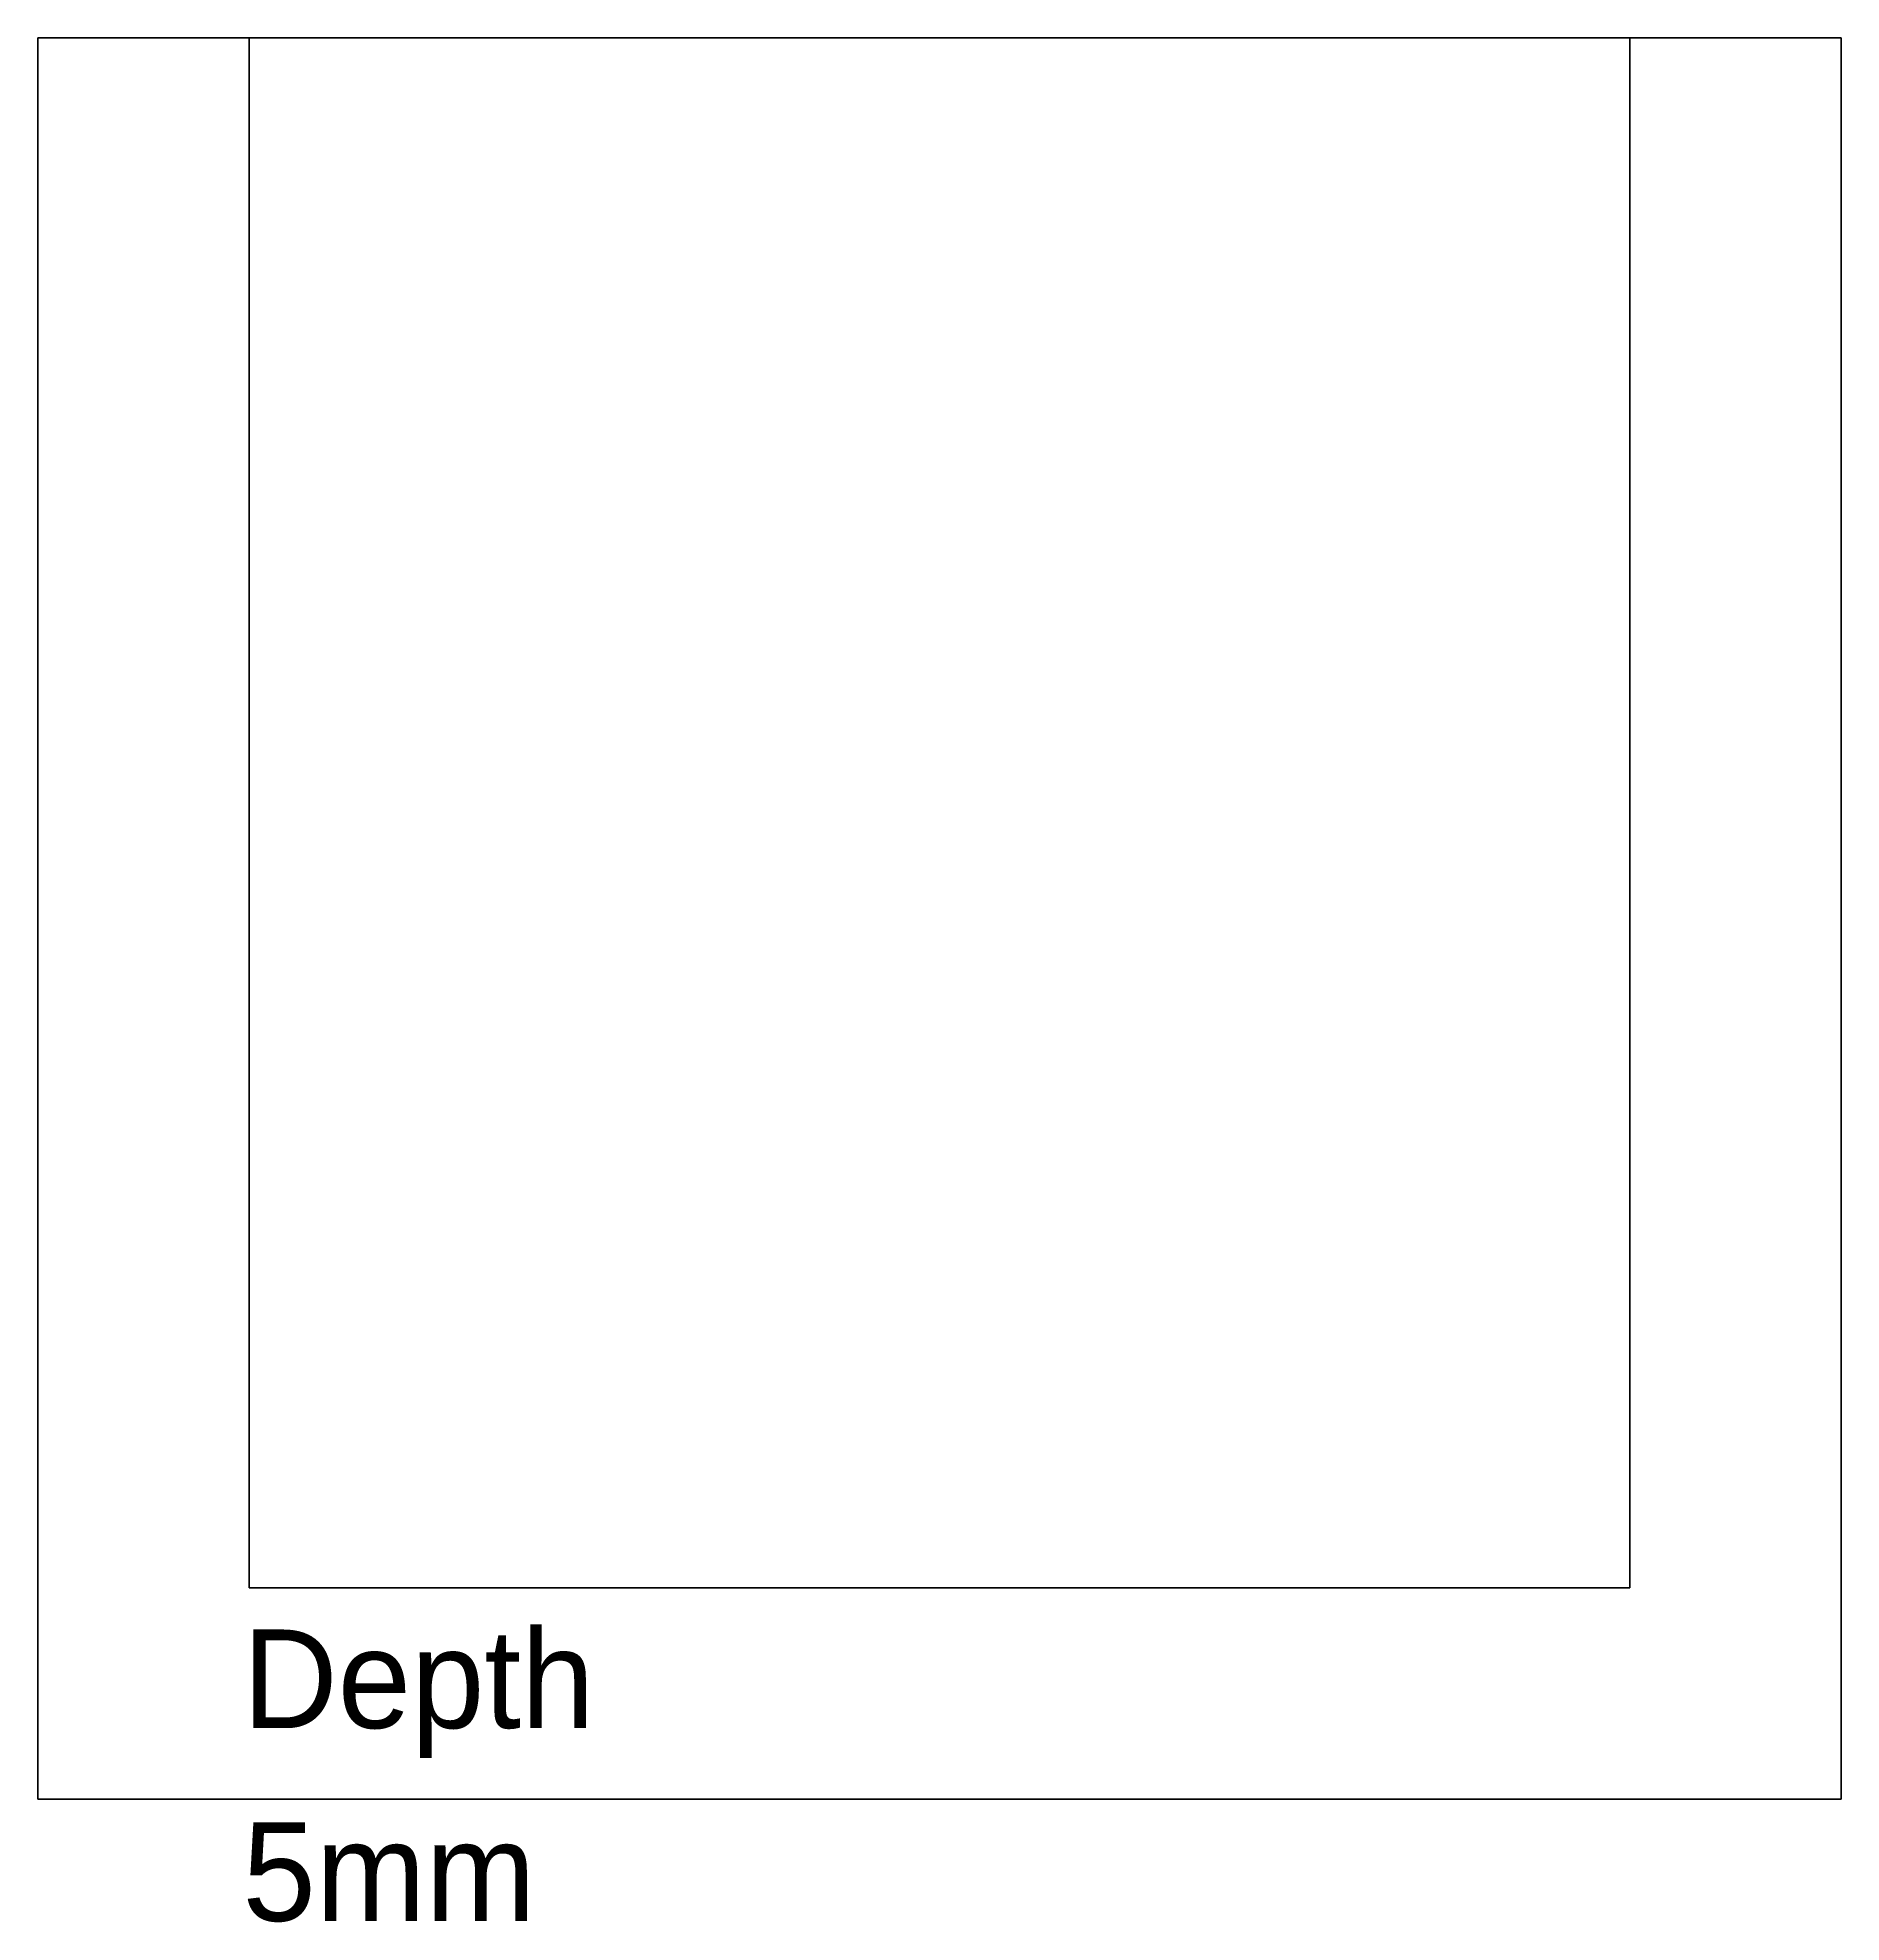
# Model space of a CAD drawing. Extents: x -586 to 710, y -253 to 486.
# Drawn here: x -573.2 to -317.2, y -252.7 to 14.8 of the extents above; entities that cross this region are included whole.
import ezdxf

# ---------------------------------------------------------------- set-up
doc = ezdxf.new("R2010")
doc.units = 0
doc.header["$MEASUREMENT"] = 0
doc.layers.add('Видимый контур (ГОСТ)', color=7, linetype='Continuous', lineweight=0)
doc.layers.add('Обозначение (ГОСТ)', color=7, linetype='Continuous', lineweight=0)

# ---------------------------------------------------------------- blocks, each defined once
blk = doc.blocks.new('Block_2')
at = {"layer": 'Обозначение (ГОСТ)', "char_height": 0.2, "attachment_point": 7}
for s, insert in [('\\C18;\\c0;\\FMyriad Pro|b0|i0|c1;\\H14.000000;\\W1.000000;Depth', (-544.1, -229.35)), ('\\C18;\\c0;\\FMyriad Pro|b0|i0|c1;\\H14.000000;\\W1.000000;5mm', (-544.1, -252.69))]:
    blk.add_mtext(s, dxfattribs=dict(at, insert=insert))

msp = doc.modelspace()

# ---------------------------------------------------------------- linework, layer by layer
at = {"layer": 'Видимый контур (ГОСТ)', "color": 18, "lineweight": 50, "true_color": 0x000000}
for p, q in [((-573.16, 14.79), (-543.16, 14.79)), ((-573.16, -235.21), (-573.16, 14.79)), ((-543.16, 14.79), (-543.16, -205.21)), ((-543.16, 14.79), (-347.16, 14.79)), ((-347.16, -205.21), (-347.16, 14.79)), ((-347.16, 14.79), (-317.16, 14.79)), ((-317.16, 14.79), (-317.16, -235.21)), ((-543.16, -205.21), (-347.16, -205.21)), ((-317.16, -235.21), (-573.16, -235.21))]:
    msp.add_line(p, q, dxfattribs=at)

# ---------------------------------------------------------------- block references
at = {"layer": 'Обозначение (ГОСТ)'}
msp.add_blockref('Block_2', (0, 0), dxfattribs=at)

doc.saveas('drawing.dxf')
